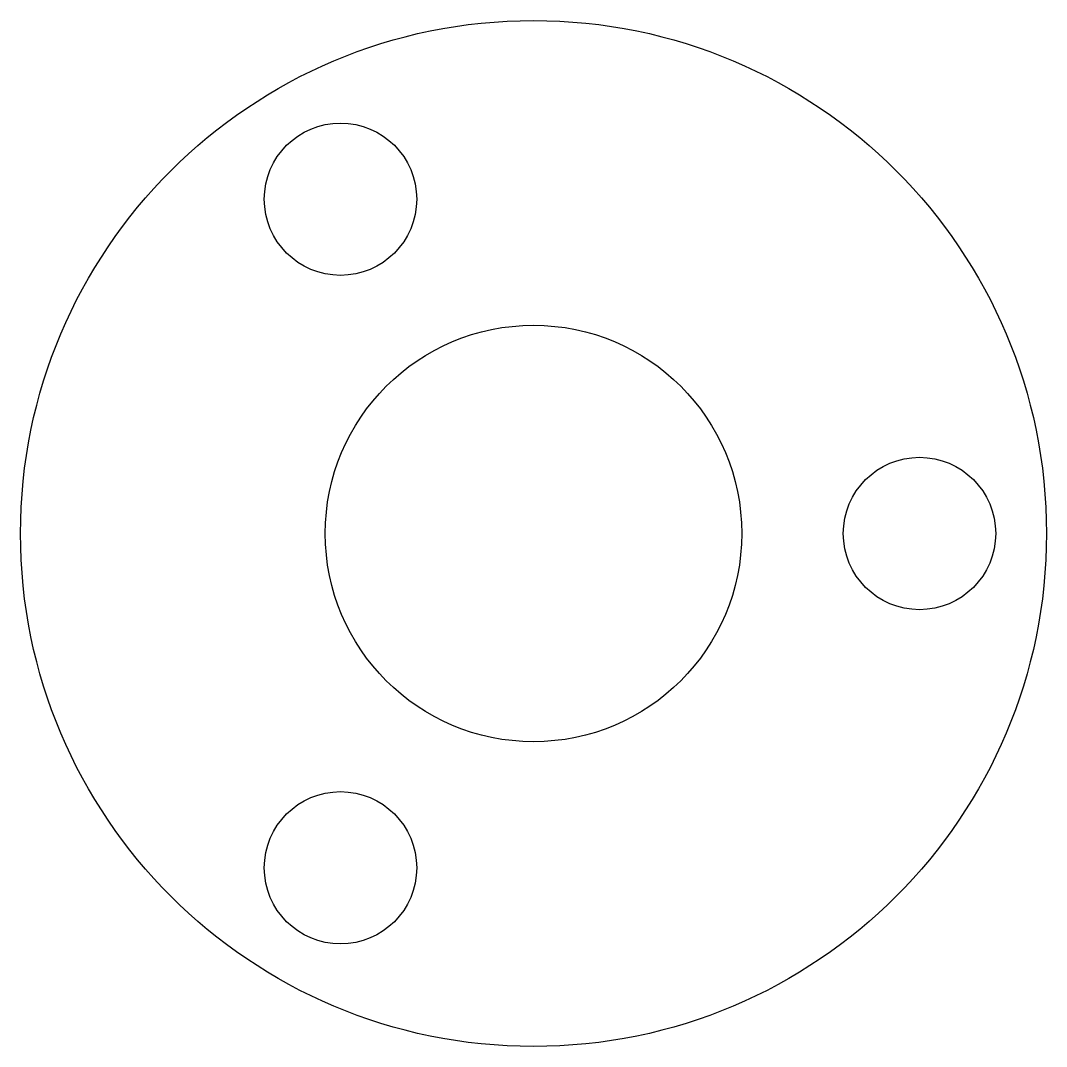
# Model space of a CAD drawing. Header units: millimetres. Extents: x -10.1 to 10.1, y -10.1 to 10.1.
import ezdxf

# ---------------------------------------------------------------- set-up
doc = ezdxf.new("R2010")
doc.units = ezdxf.units.MM

msp = doc.modelspace()

# ---------------------------------------------------------------- linework, layer by layer
at = {"color": 7, "linetype": 'Continuous', "lineweight": 25}
for centre, radius in [((0, 0), 10.1), ((-3.8, 6.582), 1.5), ((0, 0), 4.1), ((7.6, 0), 1.5), ((-3.8, -6.582), 1.5)]:
    msp.add_circle(centre, radius, dxfattribs=at)

doc.saveas('drawing.dxf')
